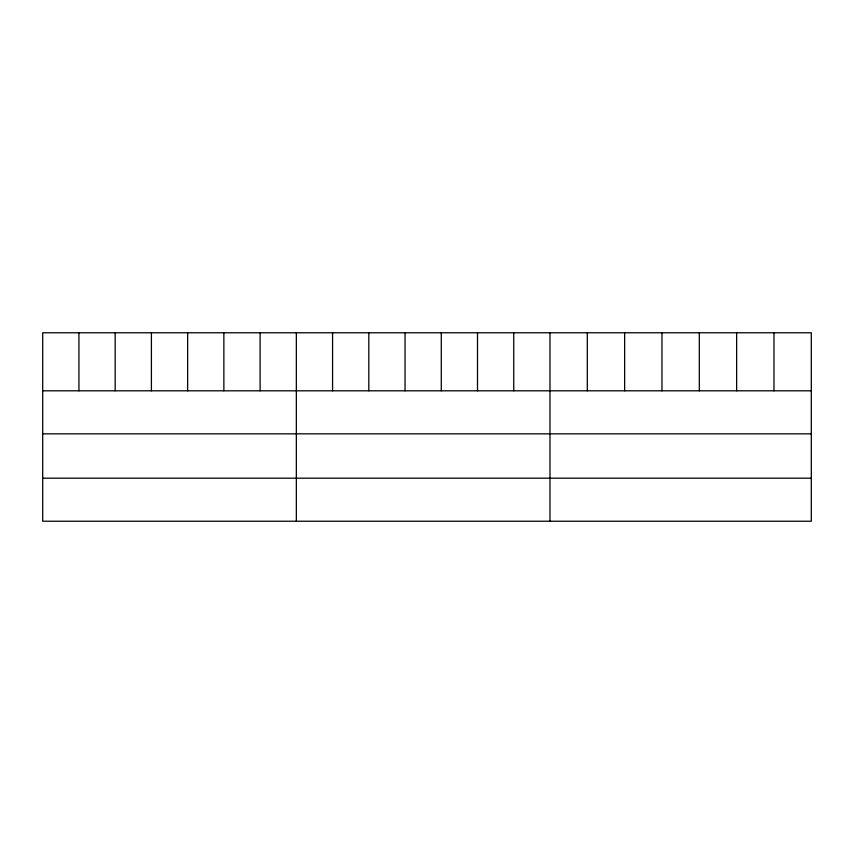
<?xml version="1.0" encoding="UTF-8"?>
<svg xmlns="http://www.w3.org/2000/svg" width="854" height="854" viewBox="0 0 854 854"><rect width="100%" height="100%" fill="white"/><g stroke="black" fill="none" stroke-linecap="round" stroke-linejoin="round"><path stroke-width="1.28" d="M811.3 390.812L811.3 521.228L42.7 521.228L42.7 332.772L811.3 332.772L811.3 390.812L42.7 390.812M42.7 433.843L811.3 433.843M42.7 478.187L811.3 478.187M773.97 332.772L773.97 390.812M736.639 332.772L736.639 390.812M699.309 332.772L699.309 390.812M661.967 332.772L661.967 390.812M624.637 332.772L624.637 390.812M587.306 332.772L587.306 390.812M549.976 332.772L549.976 521.228M513.745 332.772L513.745 390.812M477.503 332.772L477.503 390.812M441.272 332.772L441.272 390.812M405.042 332.772L405.042 390.812M368.811 332.772L368.811 390.812M332.569 332.772L332.569 390.812M296.338 332.772L296.338 521.228M260.107 332.772L260.107 390.812M223.865 332.772L223.865 390.812M187.634 332.772L187.634 390.812M151.404 332.772L151.404 390.812M115.173 332.772L115.173 390.812M78.931 332.772L78.931 390.812"/></g></svg>
